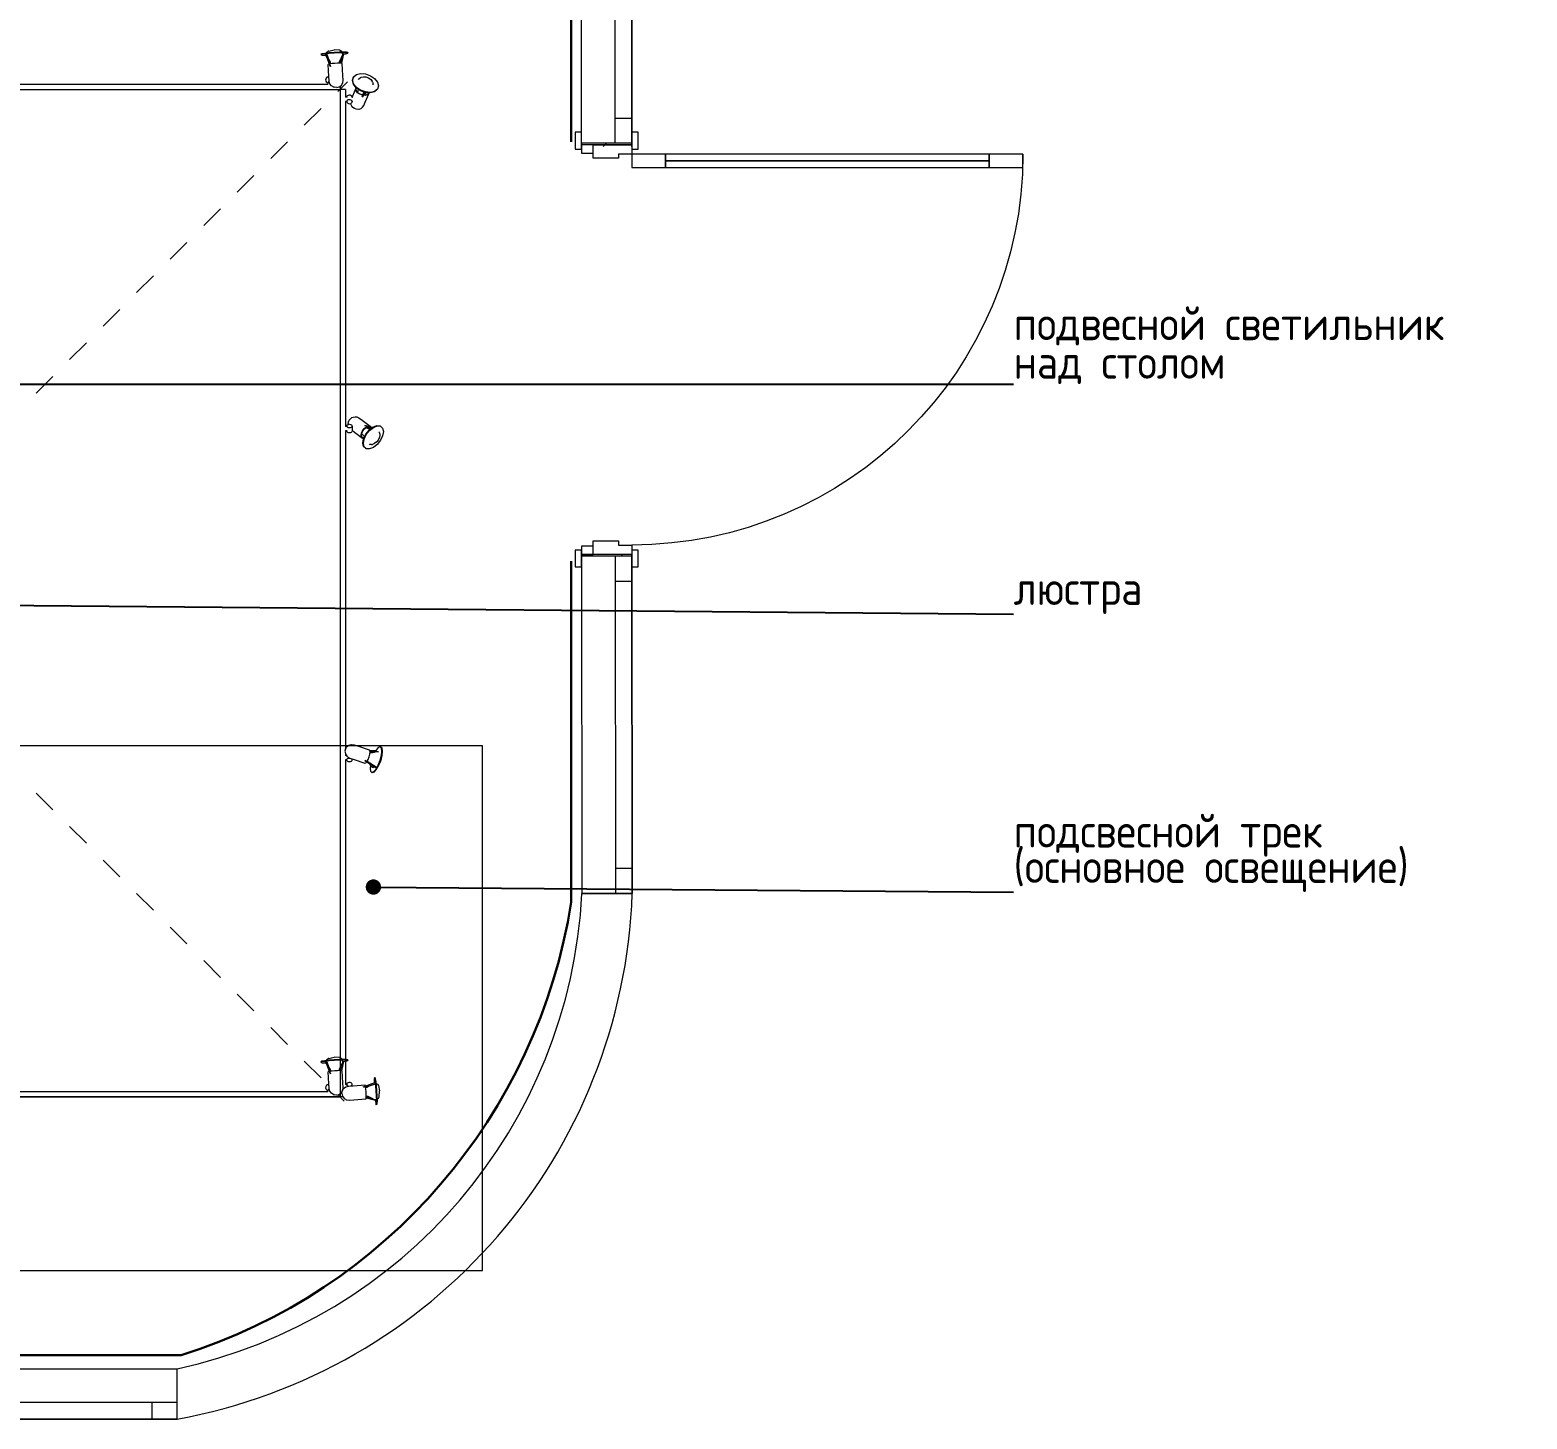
# Model space of a CAD drawing. Header units: millimetres. Extents: x 2336463 to 2579121, y 595385 to 778077.
# Drawn here: x 2382092 to 2386548, y 689177 to 693313 of the extents above; entities that cross this region are included whole.
import ezdxf

# ---------------------------------------------------------------- set-up
doc = ezdxf.new("R2010")
doc.units = ezdxf.units.MM
doc.header["$MEASUREMENT"] = 0
doc.header["$XCLIPFRAME"] = 0
doc.linetypes.add('короткая штриховая', pattern=[141.111111, 70.555556, -70.555556])
doc.layers.add('1 Планировка', color=7, linetype='Continuous')
doc.layers.add('сит план', color=7, linetype='Continuous')
for name, color, linetype, lineweight in [('MEP - Электрооборудование.ЭО_Ном._пера__1', 7, 'Continuous', 13), ('MEP - Электрооборудование.ЭО_Ном._пера__101', 252, 'Continuous', 5), ('Двери ARCHICAD_Ном._пера__1', 7, 'Continuous', 13), ('Конструктив - Стены Несущие_Ном._пера__1', 7, 'Continuous', 13), ('Окна ARCHICAD_Ном._пера__1', 7, 'Continuous', 13), ('сит план_Ном._пера__1', 7, 'Continuous', 13)]:
    doc.layers.add(name, color=color, linetype=linetype, lineweight=lineweight)
for name, color, linetype, lineweight, true_color in [('MEP - Электрооборудование.ЭО_Ном._пера__35', 7, 'Continuous', 30, 0x2731ed), ('MEP - Электрооборудование.ЭО_Ном._пера__58', 7, 'Continuous', 5, 0xdf0000), ('сит план_Ном._пера__87', 7, 'Continuous', 20, 0x6a6a6a)]:
    doc.layers.add(name, color=color, linetype=linetype, lineweight=lineweight, true_color=true_color)
doc.styles.add('СГЕНЕРИР_СТИЛЬ_3', font='isocp.shx')
doc.linetypes.add('Сварной шов', pattern='A,0,[2,Р”РёР·Р°Р№РЅ РїСЂРѕРµРєС‚ СЂР°Р±РѕС‡РёР№1.Shx,S=0.079365,R=0,X=0,Y=0],-17,0', length=17)
doc.dimstyles.new('СГЕНЕРИР_СТИЛЬ__11', dxfattribs={"dimtxt": 0.18, "dimasz": 91.2, "dimexe": 0.18, "dimexo": 0.0625, "dimgap": 0, "dimtad": 0, "dimtih": 1, "dimtoh": 1, "dimdec": 4, "dimzin": 0, "dimdsep": 46, "dimcen": 0.09, "dimadec": 0, "dimazin": 0, "dimtfac": 1, "dimtdec": 4, "dimtmove": 0, "dimatfit": 3, "dimldrblk": 'ARROWHEAD_11', "dimfxl": 0, "dimtolj": 1, "dimtzin": 0, "dimarcsym": 0})
picture_1 = doc.add_image_def('image1.jpg', size_in_pixel=(198, 102))
pattern_1 = [(45, (2086872.015, 585813.69), (-63.639609, 63.639609), [])]

# ---------------------------------------------------------------- blocks, each defined once
blk = doc.blocks.new('Окно 25_7')
at = {"layer": 'Окна ARCHICAD_Ном._пера__1', "color": 7, "linetype": 'Continuous', "lineweight": 13}
for p, q in [((-528.6, 100), (528.6, 100)), ((-528.6, 0), (-528.6, 100)), ((528.6, 0), (528.6, 100)), ((-528.6, 0), (-453.6, 0)), ((-528.6, -50), (-528.6, 0)), ((-528.6, -50), (-528.6, 0)), ((-453.6, 0), (-453.6, -50)), ((-453.6, 0), (453.6, 0)), ((453.6, -50), (453.6, 0)), ((453.6, 0), (528.6, 0)), ((528.6, -50), (528.6, 0)), ((528.6, -50), (528.6, 0)), ((-528.6, -50), (528.6, -50)), ((-453.6, -50), (-528.6, -50)), ((453.6, -50), (-453.6, -50)), ((528.6, -50), (453.6, -50))]:
    blk.add_line(p, q, dxfattribs=at)
blk = doc.blocks.new('Окно 25_8')
at = {"layer": 'Окна ARCHICAD_Ном._пера__1', "color": 7, "linetype": 'Continuous', "lineweight": 13}
for p, q in [((-534, 100), (534, 100)), ((-534, 0), (-534, 100)), ((534, 0), (534, 100)), ((-534, 0), (-459, 0)), ((-534, -50), (-534, 0)), ((-534, -50), (-534, 0)), ((-459, 0), (-459, -50)), ((-459, 0), (459, 0)), ((459, -50), (459, 0)), ((459, 0), (534, 0)), ((534, -50), (534, 0)), ((534, -50), (534, 0)), ((-534, -50), (534, -50)), ((-459, -50), (-534, -50)), ((459, -50), (-459, -50)), ((534, -50), (459, -50))]:
    blk.add_line(p, q, dxfattribs=at)
blk = doc.blocks.new('Стена_1142', base_point=(2380405.1, 689326.8))
at = {"layer": 'сит план_Ном._пера__87', "linetype": 'Continuous', "lineweight": 20, "true_color": 0x6a6a6a}
h = blk.add_hatch(dxfattribs=at)
h.set_pattern_fill('Блоки_Бетонные_Эффективные', color=251, style=0, pattern_type=2)
h.set_pattern_definition(pattern_1)
h.paths.add_polyline_path([(2380405.1, 689326.8), (2380405.1, 689176.8), (2380405.3, 689176.8), (2380405.3, 689326.8)])
at = {"layer": 'сит план_Ном._пера__1', "color": 7, "linetype": 'Continuous', "lineweight": 13}
for p, q in [((2380405.3, 689226.8), (2380405.3, 689326.8)), ((2382530.5, 689226.8), (2382530.5, 689326.8)), ((2380405.3, 689176.8), (2380405.3, 689226.8)), ((2382530.5, 689176.8), (2382530.5, 689226.8))]:
    blk.add_line(p, q, dxfattribs=at)
at = {"layer": 'сит план_Ном._пера__1', "color": 7, "linetype": 'Continuous', "lineweight": 13, "flags": 128}
blk.add_lwpolyline([(2380405.3, 689326.8), (2380405.1, 689326.8)], dxfattribs=at)
at = {"layer": 'Окна ARCHICAD_Ном._пера__1', "color": 7, "linetype": 'Continuous', "lineweight": 13, "zscale": 1000, "rotation": 359.9989164331798}
for name, p in [('Окно 25_7', (2380933.9, 689226.8)), ('Окно 25_8', (2381996.5, 689226.8))]:
    blk.add_blockref(name, p, dxfattribs=at)
blk = doc.blocks.new('Окно 25_9')
at = {"layer": 'Окна ARCHICAD_Ном._пера__1', "color": 7, "linetype": 'Continuous', "lineweight": 13}
for p, q in [((-502.5, 100), (502.5, 100)), ((-502.5, 0), (-502.5, 100)), ((502.5, 0), (502.5, 100)), ((-502.5, 0), (-427.5, 0)), ((-502.5, -50), (-502.5, 0)), ((-502.5, -50), (-502.5, 0)), ((-427.5, 0), (-427.5, -50)), ((-427.5, 0), (427.5, 0)), ((427.5, -50), (427.5, 0)), ((427.5, 0), (502.5, 0)), ((502.5, -50), (502.5, 0)), ((502.5, -50), (502.5, 0)), ((-502.5, -50), (502.5, -50)), ((-427.5, -50), (-502.5, -50)), ((427.5, -50), (-427.5, -50)), ((502.5, -50), (427.5, -50))]:
    blk.add_line(p, q, dxfattribs=at)
blk = doc.blocks.new('Стена_1143', base_point=(2383885.1, 690741.7))
at = {"layer": 'сит план_Ном._пера__87', "linetype": 'Continuous', "lineweight": 20, "true_color": 0x6a6a6a}
h = blk.add_hatch(dxfattribs=at)
h.set_pattern_fill('Блоки_Бетонные_Эффективные', color=251, style=0, pattern_type=2)
h.set_pattern_definition(pattern_1)
h.paths.add_polyline_path([(2383733.6, 691746.6), (2383733.6, 691746.6), (2383810.5, 691746.7)])
h = blk.add_hatch(dxfattribs=at)
h.set_pattern_fill('Блоки_Бетонные_Эффективные', color=251, style=0, pattern_type=2)
h.set_pattern_definition(pattern_1)
h.paths.add_polyline_path([(2383885.1, 690741.8), (2383735.1, 690741.6), (2383735.1, 690741.5), (2383885.1, 690741.7)])
at = {"layer": 'сит план_Ном._пера__1', "color": 7, "linetype": 'Continuous', "lineweight": 13}
for p, q in [((2383833.6, 691746.7), (2383733.6, 691746.6)), ((2383883.6, 691746.8), (2383833.6, 691746.7)), ((2383835.1, 690741.7), (2383735.1, 690741.6)), ((2383885.1, 690741.8), (2383835.1, 690741.7))]:
    blk.add_line(p, q, dxfattribs=at)
at = {"layer": 'сит план_Ном._пера__1', "color": 7, "linetype": 'Continuous', "lineweight": 13, "flags": 128}
for points in [[(2383733.6, 691746.6), (2383733.6, 691746.5)], [(2383735.1, 690741.5), (2383885.1, 690741.7)], [(2383735.1, 690741.6), (2383735.1, 690741.5)]]:
    blk.add_lwpolyline(points, dxfattribs=at)
at = {"layer": 'Окна ARCHICAD_Ном._пера__1', "color": 7, "linetype": 'Continuous', "lineweight": 13, "xscale": -1, "zscale": 1000, "rotation": 90.08706478415122}
blk.add_blockref('Окно 25_9', (2383834.4, 691244.2), dxfattribs=at)
blk = doc.blocks.new('Однопольная Дверь 25_2')
at = {"layer": 'Двери ARCHICAD_Ном._пера__1', "color": 7, "linetype": 'Continuous', "lineweight": 13}
for p, q in [((542, 1064), (542, 1164)), ((542, 1164), (582, 1164)), ((582, 1164), (582, 1064)), ((582, 1064), (542, 1064)), ((562, 1064), (562, 100)), ((542, 0), (542, 100)), ((542, 100), (582, 100)), ((582, 100), (582, 0)), ((-647, 0), (-647, 19)), ((-647, 19), (-597, 19)), ((-597, 0), (-647, 0)), ((-610, 0), (-647, 0)), ((-610, 0), (-647, 0)), ((-582, 0), (-610, 0)), ((-610, 0), (-610, -115)), ((-610, 0), (-610, -115)), ((-610, 0), (-610, -115)), ((-597, 19), (-597, 0)), ((-582, -40), (-582, 0)), ((582, 0), (542, 0)), ((610, 0), (582, 0)), ((582, 0), (582, -40)), ((597, 19), (647, 19)), ((597, 0), (597, 19)), ((647, 0), (597, 0)), ((610, -115), (610, 0)), ((610, 0), (610, -115)), ((610, 0), (610, -115)), ((610, 0), (647, 0)), ((610, 0), (647, 0)), ((647, 19), (647, 0)), ((-570, -40), (-582, -40)), ((-570, -115), (-570, -40)), ((582, -40), (570, -40)), ((570, -40), (570, -115)), ((-610, -150), (-610, -115)), ((-610, -115), (-585, -115)), ((-610, -115), (-570, -115)), ((-610, -115), (-610, -150)), ((-610, -115), (-610, -150)), ((-585, -115), (-585, -150)), ((570, -115), (610, -115)), ((585, -150), (585, -115)), ((585, -115), (610, -115)), ((610, -115), (610, -150)), ((610, -115), (610, -150)), ((610, -115), (610, -150)), ((-647, -169), (-647, -150)), ((-647, -150), (-597, -150)), ((-610, -150), (-647, -150)), ((-610, -150), (-647, -150)), ((-597, -169), (-647, -169)), ((-585, -150), (-610, -150)), ((-597, -150), (-597, -169)), ((610, -150), (585, -150)), ((597, -150), (647, -150)), ((597, -169), (597, -150)), ((647, -169), (597, -169)), ((610, -150), (647, -150)), ((610, -150), (647, -150)), ((647, -150), (647, -169))]:
    blk.add_line(p, q, dxfattribs=at)
at = {"layer": 'Двери ARCHICAD_Ном._пера__1', "color": 7, "linetype": 'Continuous', "lineweight": 13, "flags": 128}
for points in [[(562, 1064), (562, 100), (542, 100), (542, 1064)], [(582, 1064), (582, 100), (562, 100), (562, 1064)]]:
    blk.add_lwpolyline(points, close=True, dxfattribs=at)
at = {"layer": 'Двери ARCHICAD_Ном._пера__1', "color": 7, "linetype": 'Continuous', "lineweight": 13}
blk.add_arc((582, 0), 1164, 90, 180, dxfattribs=at)
blk = doc.blocks.new('Стена_1144', base_point=(2383883.6, 691746.8))
at = {"layer": 'сит план_Ном._пера__87', "linetype": 'Continuous', "lineweight": 20, "true_color": 0x6a6a6a}
h = blk.add_hatch(dxfattribs=at)
h.set_pattern_fill('Блоки_Бетонные_Эффективные', color=251, style=0, pattern_type=2)
h.set_pattern_definition(pattern_1)
h.paths.add_polyline_path([(2383733.6, 691746.6), (2383883.6, 691746.8), (2383883.6, 691751.6), (2383733.6, 691751.6)])
at = {"layer": 'сит план_Ном._пера__1', "color": 7, "linetype": 'Continuous', "lineweight": 13}
for p, q in [((2383733.6, 692971.6), (2383733.6, 693008.6)), ((2383883.6, 692971.6), (2383883.6, 693008.6)), ((2383768.6, 692971.6), (2383733.6, 692971.6)), ((2383883.6, 692971.6), (2383768.6, 692971.6)), ((2383733.6, 691751.6), (2383733.6, 691714.6)), ((2383768.6, 691751.6), (2383733.6, 691751.6)), ((2383883.6, 691751.6), (2383768.6, 691751.6)), ((2383883.6, 691751.6), (2383883.6, 691714.6))]:
    blk.add_line(p, q, dxfattribs=at)
at = {"layer": 'сит план_Ном._пера__1', "color": 7, "linetype": 'Continuous', "lineweight": 13, "flags": 128}
for points in [[(2383733.6, 691751.6), (2383733.6, 691746.6)], [(2383883.6, 691746.8), (2383883.6, 691751.6)]]:
    blk.add_lwpolyline(points, dxfattribs=at)
at = {"layer": 'Двери ARCHICAD_Ном._пера__1', "color": 7, "linetype": 'Continuous', "lineweight": 13, "xscale": -1, "zscale": 1000, "rotation": 269.9988757126482}
blk.add_blockref('Однопольная Дверь 25_2', (2383883.6, 692361.6), dxfattribs=at)
blk = doc.blocks.new('Окно 25_16')
at = {"layer": 'Окна ARCHICAD_Ном._пера__1', "color": 7, "linetype": 'Continuous', "lineweight": 13}
for p, q in [((-667.3, 100), (667.3, 100)), ((-667.3, 0), (-667.3, 100)), ((667.3, 0), (667.3, 100)), ((-667.3, 0), (-592.3, 0)), ((-667.3, -50), (-667.3, 0)), ((-667.3, -50), (-667.3, 0)), ((-592.3, 0), (-592.3, -50)), ((-592.3, 0), (592.3, 0)), ((592.3, -50), (592.3, 0)), ((592.3, 0), (667.3, 0)), ((667.3, -50), (667.3, 0)), ((667.3, -50), (667.3, 0)), ((-667.3, -50), (667.3, -50)), ((-592.3, -50), (-667.3, -50)), ((592.3, -50), (-592.3, -50)), ((667.3, -50), (592.3, -50))]:
    blk.add_line(p, q, dxfattribs=at)
blk = doc.blocks.new('Стена_1145', base_point=(2383883.6, 692966.8))
at = {"layer": 'сит план_Ном._пера__87', "linetype": 'Continuous', "lineweight": 20, "true_color": 0x6a6a6a}
h = blk.add_hatch(dxfattribs=at)
h.set_pattern_fill('Блоки_Бетонные_Эффективные', color=251, style=0, pattern_type=2)
h.set_pattern_definition(pattern_1)
h.paths.add_polyline_path([(2383733.6, 692966.8), (2383883.6, 692966.8), (2383883.6, 692976.2), (2383733.6, 692976.2)])
at = {"layer": 'сит план_Ном._пера__1', "color": 7, "linetype": 'Continuous', "lineweight": 13}
for p, q in [((2383833.6, 692976.2), (2383733.6, 692976.2)), ((2383883.6, 692976.2), (2383833.6, 692976.2))]:
    blk.add_line(p, q, dxfattribs=at)
at = {"layer": 'сит план_Ном._пера__1', "color": 7, "linetype": 'Continuous', "lineweight": 13, "flags": 128}
for points in [[(2383733.6, 692976.2), (2383733.6, 692966.8)], [(2383883.6, 692966.8), (2383883.6, 692976.2)]]:
    blk.add_lwpolyline(points, dxfattribs=at)
at = {"layer": 'Окна ARCHICAD_Ном._пера__1', "color": 7, "linetype": 'Continuous', "lineweight": 13, "zscale": 1000, "rotation": 89.99891644592846}
blk.add_blockref('Окно 25_16', (2383833.7, 693643.5), dxfattribs=at)
blk = doc.blocks.new('Набор Источников Света Настенный 25')
at = {"layer": 'MEP - Электрооборудование.ЭО_Ном._пера__58', "color": 12, "linetype": 'Continuous', "lineweight": 5, "true_color": 0xdf0000}
for p, q in [((1500, 0), (-1500, 0)), ((1500, -8), (1500, 0)), ((-1508.7, -19.6), (-1509.8, -27.7)), ((-1509.8, -27.7), (-1508.8, -41.6)), ((-1508.8, -41.6), (-1506.4, -77.3)), ((-1504.6, -12.5), (-1508.7, -19.6)), ((-1498.2, -7.5), (-1504.6, -12.5)), ((-1500, -8), (-1500, 0)), ((-1500, -8.9), (-1500, -8)), ((-1497.6, -7.2), (-1498.2, -7.5)), ((-1490.2, -5.3), (-1497.6, -7.2)), ((-1490.2, -5.3), (-1482.8, -6.2)), ((-1482.1, -6.4), (-1482.8, -6.2)), ((-1482.1, -6.4), (-1475, -10.4)), ((-1475, -10.4), (-1470, -16.9)), ((-1470, -16.9), (-1467.9, -24.8)), ((-1467.1, -22.9), (-1467.9, -25.1)), ((-1467.9, -24.8), (-1466.9, -38.7)), ((-1467.4, -32.3), (-1466.3, -34.2)), ((-1465.4, -20.9), (-1467.1, -22.9)), ((-1467.1, -36), (-1462.2, -36)), ((-1466.9, -38.7), (-1464.5, -74.4)), ((-1466.3, -34.2), (-1464.4, -35.7)), ((-1466, -20), (-1463.3, -20)), ((-1463.3, -20), (-1465.4, -20.9)), ((-1464.4, -35.7), (-1462.2, -36)), ((-496.4, -16), (-1463.6, -16)), ((-1463.6, -20), (-1463.6, -16)), ((-1461.2, -20.3), (-1463.3, -20)), ((-1462.2, -36), (-1460.2, -35.1)), ((-1459.3, -21.8), (-1461.2, -20.3)), ((-1460.2, -35.1), (-1458.5, -33.1)), ((-1457.9, -24.2), (-1459.3, -21.8)), ((-1458.5, -33.1), (-1457.5, -30.3)), ((-1457.3, -27.2), (-1457.9, -24.2)), ((-1457.5, -30.3), (-1457.3, -27.2)), ((-495.6, -41.9), (-506.7, -74.2)), ((-502.7, -27.6), (-502.1, -24.5)), ((-502.4, -30.6), (-502.7, -27.6)), ((-501.3, -33.3), (-502.4, -30.6)), ((-502.1, -24.5), (-500.8, -22)), ((-499.5, -35.2), (-501.3, -33.3)), ((-500.8, -22), (-498.9, -20.4)), ((-497.3, -36), (-499.5, -35.2)), ((-498.9, -20.4), (-496.7, -20)), ((-495.1, -35.6), (-497.3, -36)), ((-497.3, -36), (-493.6, -36)), ((-496.7, -20), (-494.5, -20.8)), ((-496.7, -20), (-494.1, -20)), ((-496.4, -20), (-496.4, -16)), ((-491.3, -29.3), (-495.6, -41.9)), ((-493.2, -34), (-495.1, -35.6)), ((-494.5, -20.8), (-492.7, -22.7)), ((-492.3, -32.4), (-493.2, -34)), ((-492.7, -22.7), (-491.6, -25.4)), ((-491.6, -25.4), (-491.3, -28.4)), ((-491.3, -28.4), (-491.6, -30.4)), ((-487.2, -22.5), (-491.3, -29.3)), ((-485.6, -20.7), (-487.2, -22.5)), ((-479.5, -16.4), (-485.6, -20.7)), ((-477.5, -16), (-483.6, -16)), ((-483.6, -19.3), (-483.6, -16)), ((-472.2, -15), (-479.5, -16.4)), ((-470.5, -14.7), (-472.2, -15)), ((-467.9, -15), (-470.5, -14.7)), ((-465, -15.8), (-467.9, -15)), ((-462.1, -16.9), (-465, -15.8)), ((483.6, -16), (-464.4, -16)), ((-459.7, -18.2), (-462.1, -16.9)), ((-458.1, -19.6), (-459.7, -18.2)), ((-458.1, -19.6), (-453.5, -24.8)), ((-451.4, -42.1), (-455.7, -54.8)), ((-452.6, -26.9), (-453.5, -24.8)), ((-452.6, -26.9), (-450.4, -34.4)), ((-450.4, -34.4), (-451.4, -42.1)), ((479.5, -43.4), (461.6, -67.2)), ((477.2, -27.5), (477.7, -24.5)), ((477.5, -30.6), (477.2, -27.5)), ((478.6, -33.3), (477.5, -30.6)), ((477.7, -24.5), (479, -22)), ((480.2, -35.2), (478.6, -33.3)), ((479, -22), (480.8, -20.4)), ((485.1, -36), (479.5, -43.4)), ((482.3, -36), (480.2, -35.2)), ((480.8, -20.4), (482.9, -20)), ((497.1, -36), (482.3, -36)), ((483.6, -20), (482.9, -20)), ((483.6, -21.4), (483.6, -16)), ((492.1, -27.5), (492.6, -24.5)), ((492.4, -30.6), (492.1, -27.5)), ((493.4, -33.3), (492.4, -30.6)), ((492.6, -24.5), (493.9, -22)), ((495.1, -35.2), (493.4, -33.3)), ((493.9, -22), (495.7, -20.4)), ((497.7, -20), (495, -20)), ((497.1, -36), (495.1, -35.2)), ((495.7, -20.4), (497.7, -20)), ((1463.6, -16), (496.4, -16)), ((496.4, -20), (496.4, -16)), ((499.2, -35.6), (497.1, -36)), ((497.7, -20), (499.8, -20.8)), ((501, -34), (499.2, -35.6)), ((499.8, -20.8), (501.4, -22.7)), ((502.3, -31.5), (501, -34)), ((501.4, -22.7), (502.5, -25.4)), ((505, -24.2), (502.2, -24.8)), ((502.8, -28.5), (502.3, -31.5)), ((502.5, -25.4), (502.8, -28.5)), ((505, -24.2), (509.7, -25)), ((509.7, -25), (514.7, -27.4)), ((515.6, -28), (514.7, -27.4)), ((515.6, -28), (518, -29.9)), ((518, -29.9), (519.3, -31)), ((519.3, -31), (522.6, -35.3)), ((522.6, -35.3), (524.3, -39.5)), ((524.3, -39.5), (524.8, -45.3)), ((1440.7, -48.3), (1442.6, -42.8)), ((1442.6, -42.8), (1445.8, -38.2)), ((1445.8, -38.2), (1449.7, -35.1)), ((1449.7, -35.1), (1454.3, -33.1)), ((1454.3, -33.1), (1458.2, -32)), ((1457.6, -25.7), (1457.4, -28.8)), ((1457.4, -28.8), (1458.1, -31.8)), ((1458.7, -23), (1457.6, -25.7)), ((1458.1, -31.8), (1459.6, -34.2)), ((1460.5, -21), (1458.7, -23)), ((1459.6, -34.2), (1461.6, -35.7)), ((1462.7, -20), (1460.5, -21)), ((1461.6, -35.7), (1463.9, -36)), ((1465, -20.3), (1462.7, -20)), ((1465.2, -20), (1462.7, -20)), ((1463.6, -20), (1463.6, -16)), ((1463.9, -36), (1466.1, -35)), ((1465.6, -36), (1463.9, -36)), ((1467, -21.8), (1465, -20.3)), ((1466.1, -35), (1467.9, -33)), ((1468.5, -24.2), (1467, -21.8)), ((1467.9, -33), (1469, -30.3)), ((1469.2, -27.2), (1468.5, -24.2)), ((1469, -30.3), (1469.2, -27.2)), ((1477.3, -36), (1475.6, -36)), ((1475.7, -36), (1480.6, -37.9)), ((1500, -16), (1476.4, -16)), ((1476.4, -21.6), (1476.4, -16)), ((1478.4, -20.3), (1476.4, -20.1)), ((1477.3, -36), (1479.5, -35)), ((1480.4, -21.8), (1478.4, -20.3)), ((1479.5, -35), (1481.3, -33)), ((1481.9, -24.2), (1480.4, -21.8)), ((1480.6, -37.9), (1505.1, -47.8)), ((1481.3, -33), (1482.4, -30.3)), ((1482.6, -27.2), (1481.9, -24.2)), ((1482.4, -30.3), (1482.6, -27.2)), ((1500, -11.1), (1500, -8)), ((1500, -13.7), (1500, -11.1)), ((1500, -15.4), (1500, -13.7)), ((1500, -16), (1500, -15.4)), ((1504.7, -48.1), (1515.2, -39.8)), ((1506.1, -48.7), (1516.7, -40.4)), ((1515.2, -39.8), (1526.1, -36.9)), ((1516.7, -40.4), (1527.6, -37.4)), ((1526.1, -36.9), (1535.7, -39.8)), ((1527.6, -37.4), (1537.2, -40.4)), ((1537.2, -40.4), (1535.7, -39.8)), ((1537.2, -40.4), (1544, -48.7)), ((-1510.5, -105.4), (-1504, -77.8)), ((-1506.4, -77.3), (-1506.4, -77.4)), ((-1506.4, -77.4), (-1504.6, -77.8)), ((-1501.4, -77.9), (-1505.3, -96.4)), ((-1504.6, -77.8), (-1499.9, -78)), ((-1500.7, -77.9), (-1504.3, -95)), ((-1498.5, -83.2), (-1504.2, -94.8)), ((-1499.9, -78), (-1493, -77.8)), ((-1498.2, -77.9), (-1498.5, -83.2)), ((-1493, -77.8), (-1485, -77.4)), ((-1485, -77.4), (-1477, -76.7)), ((-1477, -76.7), (-1471.1, -76)), ((-1472.6, -76.2), (-1471.5, -81.3)), ((-1457.8, -105.4), (-1471.7, -68.2)), ((-1471.5, -81.3), (-1467.3, -87.7)), ((-1471.3, -76), (-1461.1, -105.4)), ((-1457.1, -105.3), (-1470.8, -68.6)), ((-1468.2, -75.5), (-1465.9, -75.1)), ((-1465.9, -75.1), (-1464.5, -74.5)), ((-1464.5, -74.4), (-1464.5, -74.5)), ((-521.4, -107.2), (-499.2, -74)), ((-520.8, -107.7), (-498.3, -74)), ((-500.5, -81.2), (-517.6, -107.7)), ((-509.5, -88.6), (-513.9, -91.1)), ((-508.2, -87.5), (-509.5, -88.6)), ((-506.7, -74.2), (-505.5, -77.2)), ((-506.7, -74.2), (-506.7, -74.2)), ((-505.5, -77.2), (-502.8, -79.5)), ((-500.7, -81.1), (-495.2, -84.2)), ((-495.2, -84.2), (-487.6, -87.1)), ((-487.6, -87.1), (-479.9, -89.1)), ((-479.9, -89.1), (-473.3, -89.8)), ((-473.3, -89.8), (-468.7, -89.1)), ((-468.7, -89.1), (-466.8, -87.1)), ((-455.7, -54.8), (-466.8, -87)), ((-466.8, -87), (-466.8, -87.1)), ((429.2, -87.9), (429.9, -78.2)), ((433.8, -99.3), (429.2, -87.9)), ((429.9, -78.2), (435.7, -71.7)), ((429.9, -78.2), (430.9, -76.9)), ((430.9, -76.9), (436.7, -70.4)), ((435.7, -71.7), (445.7, -69.5)), ((436.7, -70.4), (446.7, -68.1)), ((442.5, -94), (442.9, -88.4)), ((443.4, -86.7), (442.9, -88.4)), ((445.7, -69.5), (458.4, -71.7)), ((446.7, -68.1), (459.4, -70.4)), ((458.4, -71.7), (471.9, -78.2)), ((459.4, -70.4), (472.9, -76.9)), ((461.3, -71.3), (461.6, -67.3)), ((461.6, -67.3), (464.6, -63.9)), ((461.6, -67.2), (461.6, -67.3)), ((462.2, -71.7), (462.5, -67.8)), ((462.5, -67.8), (465.4, -64.6)), ((464.6, -63.9), (469.9, -62.7)), ((465.4, -64.6), (470.4, -63.5)), ((466.7, -73.3), (465.9, -73.5)), ((475.7, -64.4), (466.7, -73.3)), ((469.9, -62.7), (476.6, -63.9)), ((470.4, -63.5), (476.7, -64.6)), ((471.9, -78.2), (484.2, -87.9)), ((472.9, -76.9), (485.2, -86.6)), ((476.6, -63.9), (483.7, -67.3)), ((476.7, -64.6), (483.5, -67.8)), ((483.5, -67.8), (489.6, -72.7)), ((483.7, -67.3), (490.1, -72.4)), ((484.2, -87.9), (493.2, -99.3)), ((485.2, -86.6), (494.2, -98)), ((493.8, -77.9), (487.6, -89.4)), ((487.7, -86.5), (487.6, -89.7)), ((489.6, -72.7), (494.1, -78.4)), ((494.5, -78.4), (489.9, -92.6)), ((490.1, -72.4), (494.9, -78.4)), ((492.3, -95.6), (498.5, -73.5)), ((492.8, -96.2), (499.1, -73.9)), ((494.1, -78.4), (494.3, -79)), ((496, -88.9), (494.3, -90.8)), ((496.4, -84.1), (496, -88.9)), ((496.3, -83.9), (496.4, -84.1)), ((496.6, -82.7), (497.3, -84.4)), ((514.8, -65.6), (496.9, -89.4)), ((497.3, -84.4), (496.9, -89.4)), ((521.8, -56.2), (514.8, -65.6)), ((524.5, -50), (521.8, -56.2)), ((524.8, -45.3), (524.5, -50)), ((1440.2, -53.7), (1440.7, -48.3)), ((1441.3, -58.3), (1440.2, -53.7)), ((1441.3, -58.3), (1443.4, -63.4)), ((1446.7, -67.4), (1443.4, -63.4)), ((1446.7, -67.4), (1451.7, -71.1)), ((1451.7, -71.1), (1461.6, -75.1)), ((1461.6, -75.1), (1487.1, -85.3)), ((1491, -74.8), (1476.9, -65.5)), ((1491.3, -73.9), (1477.4, -64.7)), ((1482, -74.5), (1482.4, -69.1)), ((1483.6, -81), (1482, -74.5)), ((1482.6, -66.8), (1485.4, -59.1)), ((1482.7, -74.1), (1483.1, -69.6)), ((1484.2, -80.3), (1482.7, -74.1)), ((1482.8, -73.1), (1490.6, -77.9)), ((1482.9, -66.8), (1491.9, -72.4)), ((1483.3, -66.8), (1485.9, -59.5)), ((1483.3, -67), (1483.3, -66.8)), ((1487.2, -85.4), (1483.6, -81)), ((1487.6, -84.4), (1484.2, -80.3)), ((1485.4, -59.1), (1489.9, -52.5)), ((1485.9, -59.5), (1490.2, -53.3)), ((1487.1, -85.3), (1487.2, -85.4)), ((1490, -86.2), (1487.2, -85.4)), ((1490, -85.2), (1487.6, -84.4)), ((1489.7, -89.9), (1490.9, -75.2)), ((1489.9, -52.5), (1495.4, -48.2)), ((1490.2, -53.3), (1495.5, -49.1)), ((1490.9, -52.7), (1500.1, -54.8)), ((1490.9, -75.2), (1496.1, -60.5)), ((1491.1, -90.4), (1492.3, -75.8)), ((1492.3, -75.8), (1497.6, -61.1)), ((1495.4, -48.2), (1501.1, -46.6)), ((1495.5, -49.1), (1500.9, -47.7)), ((1496.1, -60.5), (1504.7, -48.1)), ((1497.6, -61.1), (1506.1, -48.7)), ((1500.9, -47.7), (1504.3, -48.7)), ((1501.1, -46.6), (1505, -47.8)), ((1534.2, -85), (1529.7, -91.6)), ((1529.9, -54.6), (1531.1, -55.7)), ((1531.1, -55.7), (1535.1, -60.5)), ((1537, -77.3), (1534.2, -85)), ((1535.1, -60.5), (1536, -63)), ((1536, -63), (1537.7, -69.6)), ((1537.7, -69.6), (1537, -77.3)), ((1545.9, -75.8), (1540.6, -90.4)), ((1544, -48.7), (1547.1, -61.1)), ((1547.1, -61.1), (1545.9, -75.8)), ((-1520.7, -106.8), (-1523.4, -108)), ((-1523.4, -108), (-1520, -108.9)), ((-1523.2, -110), (-1523.4, -108)), ((-1523.2, -110), (-1519.8, -110.9)), ((-1512.3, -105.3), (-1520.7, -106.8)), ((-1520, -108.9), (-1511, -109.2)), ((-1519.8, -110.9), (-1510.9, -111.2)), ((-1510.4, -105), (-1512.3, -105.3)), ((-1511, -109.2), (-1497.9, -108.9)), ((-1510.9, -111.2), (-1497.7, -110.9)), ((-1508, -105.4), (-1510.5, -105.4)), ((-1507.4, -99.5), (-1508.3, -103.2)), ((-1508.3, -103.2), (-1507.9, -107)), ((-1504.2, -94.8), (-1507.4, -99.5)), ((-1506.4, -111.1), (-1504, -114.1)), ((-1504, -114.1), (-1500.5, -116.2)), ((-1500.5, -116.2), (-1499, -116.6)), ((-1499, -116.6), (-1482.6, -117.7)), ((-1497.9, -108.9), (-1482.5, -108)), ((-1497.7, -110.9), (-1482.4, -110)), ((-1466.3, -114.3), (-1482.6, -117.7)), ((-1482.5, -108), (-1467.3, -106.8)), ((-1482.4, -110), (-1467.2, -108.7)), ((-1467.3, -106.8), (-1454.6, -105.3)), ((-1467.2, -108.7), (-1454.5, -107.3)), ((-1466.3, -114.3), (-1465.1, -113.8)), ((-1462, -111.2), (-1465.1, -113.8)), ((-1460, -107.9), (-1462, -111.2)), ((-1461.1, -105.4), (-1457.8, -105.4)), ((-1455.9, -101.4), (-1458.6, -101.4)), ((-1457.1, -105.3), (-1457.8, -105.4)), ((-1447, -101.7), (-1455.9, -101.4)), ((-1454.6, -105.3), (-1446.3, -103.8)), ((-1454.5, -107.3), (-1446.1, -105.8)), ((-1443.6, -102.5), (-1447, -101.7)), ((-1446.3, -103.8), (-1443.6, -102.5)), ((-1446.1, -105.8), (-1443.4, -104.5)), ((-1443.4, -104.5), (-1443.6, -102.5)), ((-534.5, -96.8), (-533.9, -95)), ((-534.5, -96.8), (-532.2, -102.4)), ((-530.4, -91.2), (-533.9, -95)), ((-533.9, -95), (-531.6, -100.6)), ((-532.2, -102.4), (-524.5, -109)), ((-531.6, -100.6), (-523.9, -107.2)), ((-521.7, -89.9), (-530.4, -91.2)), ((-524.5, -109), (-512.5, -115.7)), ((-523.9, -107.2), (-511.9, -113.9)), ((-513.3, -90.8), (-521.7, -89.9)), ((-521.4, -107.2), (-520.8, -107.7)), ((-517.6, -107.7), (-520.8, -107.7)), ((-518.1, -96.3), (-519.2, -99.7)), ((-516, -93.3), (-518.1, -96.3)), ((-513.9, -91.1), (-516, -93.3)), ((-512.5, -115.7), (-498.1, -121.3)), ((-511.9, -113.9), (-497.5, -119.5)), ((-510.8, -116.4), (-506.1, -119)), ((-506.1, -119), (-499.6, -121.5)), ((-499.6, -121.5), (-493.1, -123.2)), ((-498.1, -121.3), (-483.4, -125.1)), ((-497.5, -119.5), (-482.8, -123.3)), ((-493.1, -123.2), (-489.4, -123.6)), ((-483.4, -125.1), (-470.8, -126.4)), ((-482.8, -123.3), (-470.2, -124.6)), ((-475.7, -89.5), (-475.9, -90.5)), ((-475.9, -90.5), (-473.3, -102.7)), ((-472.8, -89.7), (-473.4, -102.1)), ((-473.3, -102.7), (-471.3, -107.7)), ((-472.2, -89.6), (-472.8, -103.8)), ((-471.4, -111.4), (-472.7, -114.7)), ((-471.3, -107.7), (-471.4, -111.4)), ((-471.3, -107.7), (-469.8, -107.7)), ((-470.8, -126.4), (-462, -125.1)), ((-470.2, -124.6), (-461.4, -123.3)), ((-469.8, -107.7), (-469.4, -89.2)), ((-468, -107.2), (-469.7, -106.3)), ((-460.2, -113.9), (-468, -107.2)), ((-462, -125.1), (-458.6, -121.3)), ((-461.4, -123.3), (-457.9, -119.5)), ((-457.9, -119.5), (-460.2, -113.9)), ((-458.6, -121.3), (-457.9, -119.5)), ((442.9, -110.7), (433.8, -99.3)), ((442.5, -94), (442.8, -96.9)), ((445.2, -102.9), (442.8, -96.9)), ((455.1, -120.4), (442.9, -110.7)), ((450, -108.9), (445.2, -102.9)), ((450, -108.9), (450.5, -109.6)), ((455.9, -113.9), (450.5, -109.6)), ((468.6, -126.9), (455.1, -120.4)), ((461.9, -116.7), (455.9, -113.9)), ((463.5, -117.4), (461.9, -116.7)), ((470.2, -118.6), (463.5, -117.4)), ((481.3, -129.2), (468.6, -126.9)), ((472.9, -118.1), (470.2, -118.6)), ((478.8, -116.8), (472.9, -118.1)), ((480.2, -115.8), (478.8, -116.8)), ((491.4, -126.9), (481.3, -129.2)), ((497.1, -120.4), (491.4, -126.9)), ((493.2, -99.3), (497.8, -110.7)), ((493.9, -92.8), (493.7, -92.9)), ((496.9, -89.4), (493.9, -92.8)), ((494.2, -98), (498.8, -109.4)), ((496.9, -89.4), (496.9, -89.4)), ((497.8, -110.7), (497.1, -120.4)), ((497.1, -120.4), (498.1, -119.1)), ((498.8, -109.4), (498.1, -119.1)), ((1492.7, -102.3), (1489.7, -89.9)), ((1494.1, -102.9), (1491.1, -90.4)), ((1499.6, -110.6), (1492.7, -102.3)), ((1501, -111.2), (1494.1, -102.9)), ((1501, -111.2), (1499.6, -110.6)), ((1510.6, -114.1), (1501, -111.2)), ((1521.5, -111.2), (1510.6, -114.1)), ((1514, -98.7), (1515.6, -98.8)), ((1522, -97.1), (1515.6, -98.8)), ((1532, -102.9), (1521.5, -111.2)), ((1522, -97.1), (1524.2, -96)), ((1529.7, -91.6), (1524.2, -96)), ((1540.6, -90.4), (1532, -102.9))]:
    blk.add_line(p, q, dxfattribs=at)
blk = doc.blocks.new('ARROWHEAD_11')
at = {"color": 0, "linetype": 'Continuous', "lineweight": 0}
blk.add_line((0, 0), (-1, 0), dxfattribs=at)
at = {"color": 0, "linetype": 'Continuous', "lineweight": 0, "const_width": 0.25, "flags": 128}
blk.add_lwpolyline([(-0.125, 0, 1), (0.125, 0, 1)], format="xyb", close=True, dxfattribs=at)

msp = doc.modelspace()

# ---------------------------------------------------------------- linework, layer by layer
at = {"layer": 'MEP - Электрооборудование.ЭО_Ном._пера__1', "color": 7, "linetype": 'короткая штриховая', "lineweight": 13}
for p, q in [((2380015.1, 690136.4), (2383037.4, 693158.7)), ((2380015.1, 693136.4), (2383027.6, 690123.9))]:
    msp.add_line(p, q, dxfattribs=at)
at = {"layer": 'MEP - Электрооборудование.ЭО_Ном._пера__35', "color": 160, "linetype": 'Сварной шов', "lineweight": 30, "true_color": 0x2731ed}
for p, q in [((2383703.2, 692979.8), (2383703.2, 694006.6)), ((2383703.2, 690715.9), (2383703.2, 691731.8)), ((2380644.7, 689366.7), (2382541.9, 689366.7))]:
    msp.add_line(p, q, dxfattribs=at)
msp.add_arc((2382034.1, 690978.1), 1689.5, 287.4899, 351.0725, dxfattribs=at)
at = {"layer": 'MEP - Электрооборудование.ЭО_Ном._пера__58', "color": 12, "linetype": 'Continuous', "lineweight": 5, "true_color": 0xdf0000}
for p, q in [((2380015.1, 693136.4), (2383015.1, 693136.4)), ((2383015.1, 693136.4), (2383015.1, 690136.4)), ((2383015.1, 690136.4), (2380015.1, 690136.4))]:
    msp.add_line(p, q, dxfattribs=at)
at = {"layer": 'Конструктив - Стены Несущие_Ном._пера__1', "color": 7, "linetype": 'Continuous', "lineweight": 13}
for centre, radius, start, end in [((2382236.1, 690800.4), 1650, 280.2618, 357.9619), ((2382209.3, 690820.6), 1527.9, 282.1206, 357.0319)]:
    msp.add_arc(centre, radius, start, end, dxfattribs=at)

# ---------------------------------------------------------------- block references
at = {"layer": 'MEP - Электрооборудование.ЭО_Ном._пера__58', "color": 12, "linetype": 'Continuous', "lineweight": 5, "true_color": 0xdf0000, "zscale": 1000}
for p, rotation in [((2381515.1, 693136.4), 180), ((2383015.1, 691636.4), 90), ((2381515.1, 690136.4), 180)]:
    msp.add_blockref('Набор Источников Света Настенный 25', p, dxfattribs=dict(at, rotation=rotation))
at = {"layer": 'сит план', "color": 7, "lineweight": 13}
for name, p in [('Стена_1145', (2383883.6, 692966.8)), ('Стена_1144', (2383883.6, 691746.8)), ('Стена_1143', (2383885.1, 690741.7)), ('Стена_1142', (2380405.1, 689326.8))]:
    msp.add_blockref(name, p, dxfattribs=at)

# ---------------------------------------------------------------- texts
at = {"layer": 'MEP - Электрооборудование.ЭО_Ном._пера__1', "color": 7, "linetype": 'Continuous', "lineweight": 13, "char_height": 100, "attachment_point": 7, "style": 'СГЕНЕРИР_СТИЛЬ_3'}
for s, insert, line_spacing_factor in [('\\A1;{\\pql;\\Fisocp.shx;подвесной светильник\\P\\pql;\\Fisocp.shx;над столом}', (2385020.1, 692258.8), 0.689398), ('\\A1;{\\pql;\\Fisocp.shx;подсве\\Fisocp.shx;сной трек \\P\\pql;\\Fisocp.shx;(основное освещение)}', (2385020.1, 690746.1), 0.632184)]:
    msp.add_mtext(s, dxfattribs=dict(at, insert=insert, line_spacing_factor=line_spacing_factor))
at = {"layer": 'MEP - Электрооборудование.ЭО_Ном._пера__1', "color": 7, "linetype": 'Continuous', "lineweight": 13, "insert": (2385020.1, 691574.1), "char_height": 100, "attachment_point": 7, "style": 'СГЕНЕРИР_СТИЛЬ_3'}
msp.add_mtext('\\A1;{\\pql;\\Fisocp.shx;люстра}', dxfattribs=at)

# ---------------------------------------------------------------- pictures from other files: only their frames are drawn
at = {"layer": '1 Планировка', "linetype": 'Continuous', "lineweight": 0}
image = msp.add_image(picture_1, insert=(2380405.1, 691181.9), size_in_units=(3034.4, 1563.2), rotation=0, dxfattribs=at)
image.dxf.v_pixel = (-2e-15, -15.3254)
image.set_boundary_path([(-0.5, -0.5), (197.5, 101.5)])

# ---------------------------------------------------------------- leaders
at = {"layer": 'MEP - Электрооборудование.ЭО_Ном._пера__101', "color": 252, "linetype": 'Continuous', "lineweight": 5, "annotation_type": 0, "has_hookline": 1, "hookline_direction": 0}
for points, text_width in [([(2378674.4, 691930.4), (2378674.4, 692258.8), (2385020.1, 692258.8)], 1514.7), ([(2381636.8, 691604.1), (2385020.1, 691574.1)], 467.6), ([(2383114.5, 690761.1), (2385020.1, 690746.1)], 1528.2)]:
    msp.add_leader(points, dimstyle='СГЕНЕРИР_СТИЛЬ__11', dxfattribs=dict(at, text_width=text_width))

doc.saveas('drawing.dxf')
